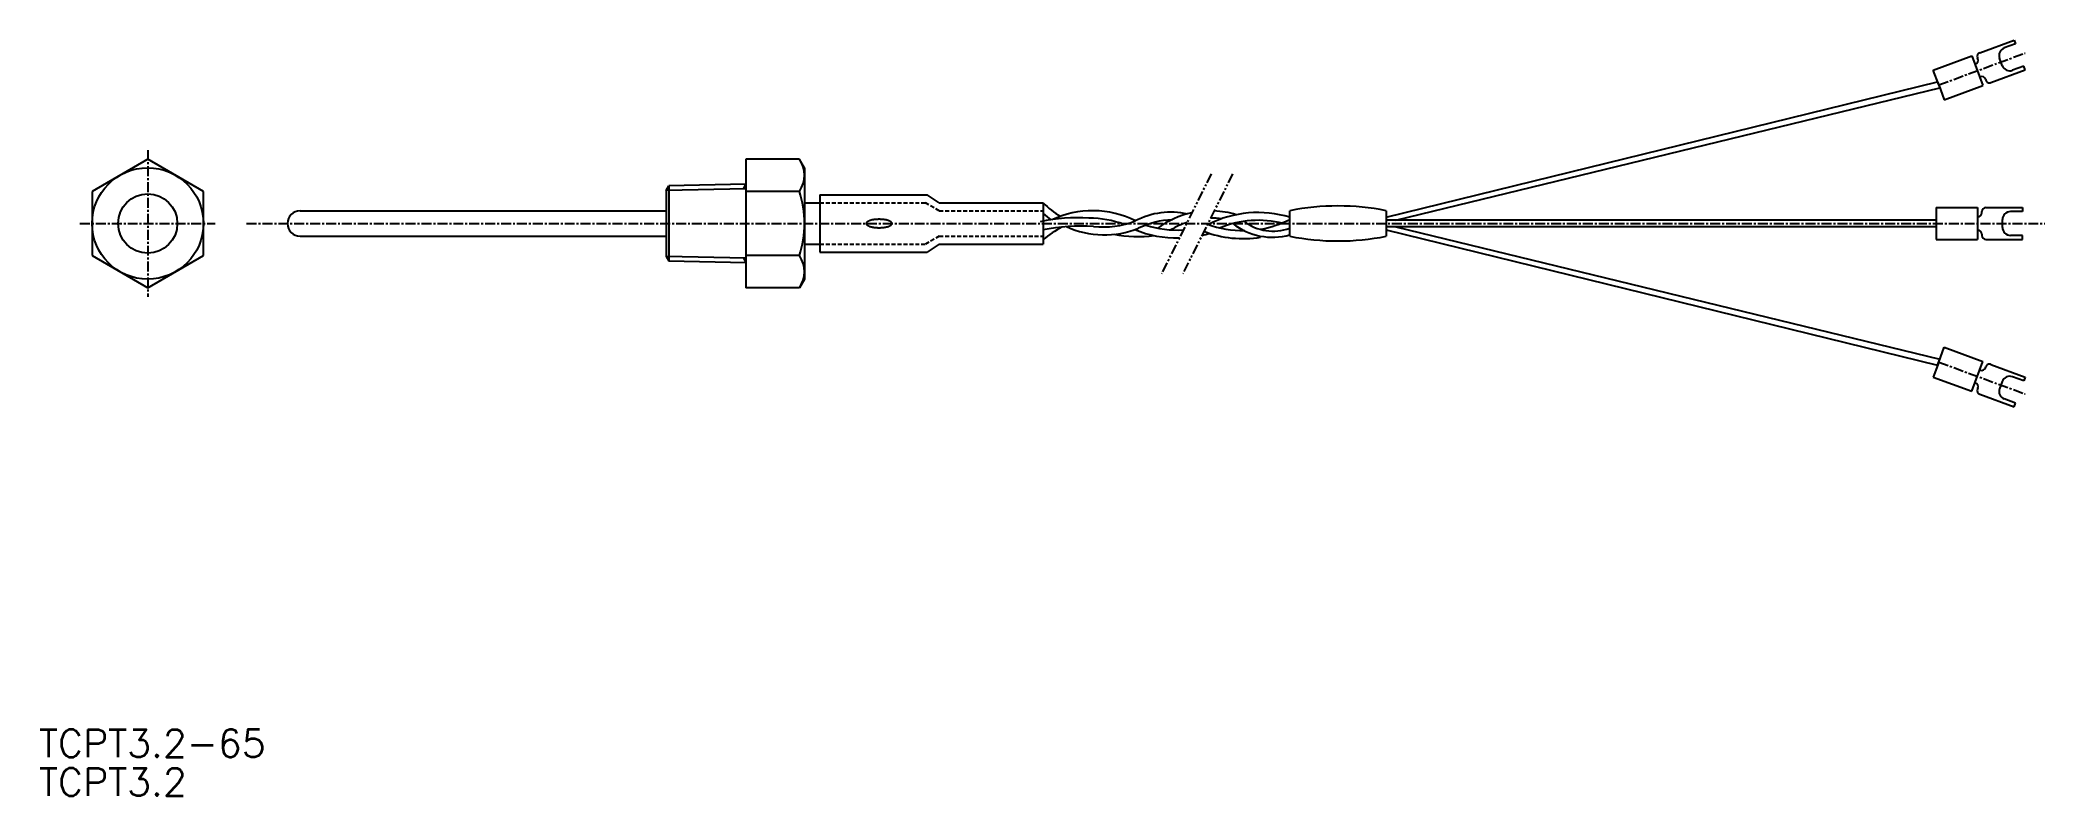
# Model space of a CAD drawing. Extents: x 80 to 332, y 543 to 638.
import ezdxf

# ---------------------------------------------------------------- set-up
doc = ezdxf.new("R2010")
doc.units = 0
for name, pattern in [('CENTER', [2, 1.25, -0.25, 0.25, -0.25]), ('DASHED', [0.75, 0.5, -0.25]), ('PHANTOM', [2.5, 1.25, -0.25, 0.25, -0.25, 0.25, -0.25])]:
    doc.linetypes.add(name, pattern=pattern)
doc.layers.get('0').update_dxf_attribs({"linetype": 'CONTINUOUS'})
doc.layers.add('CENTER', color=1, linetype='CENTER')
doc.styles.get("Standard").update_dxf_attribs({"font": 'txt.shx', "bigfont": 'bigfont.shx'})

msp = doc.modelspace()

# ---------------------------------------------------------------- linework, layer by layer
at = {"color": 7, "linetype": 'CONTINUOUS'}
for p, q in [((317.52, 633.83), (322.38, 635.63)), ((322.38, 635.63), (323.77, 631.88)), ((323.14, 635.23), (323.09, 635.36)), ((323.39, 636), (327.7, 637.6)), ((326.2, 634.39), (325.86, 635.31)), ((327.87, 637.12), (326.45, 636.6)), ((327.7, 637.6), (327.87, 637.12)), ((318.22, 631.96), (317.52, 633.83)), ((322.78, 634.56), (322.84, 634.59)), ((323.37, 632.95), (323.44, 632.97)), ((324.09, 632.68), (324.13, 632.55)), ((324.78, 632.25), (329.08, 633.84)), ((328.91, 634.32), (327.49, 633.8)), ((329.08, 633.84), (328.91, 634.32)), ((248.75, 615.33), (318.08, 632.33)), ((249.97, 614.93), (318.36, 631.58)), ((318.08, 632.33), (318.36, 631.58)), ((318.22, 631.96), (318.91, 630.08)), ((318.91, 630.08), (323.77, 631.88)), ((93.06, 622.61), (86.06, 618.57)), ((100.06, 618.57), (93.06, 622.61)), ((175, 622.61), (168.25, 622.61)), ((168.25, 622.61), (168.25, 606.44)), ((175.62, 621.53), (175, 622.61)), ((175.62, 621.53), (175.62, 607.53)), ((86.06, 618.57), (86.06, 610.49)), ((100.06, 610.49), (100.06, 618.57)), ((158.25, 618.69), (158.56, 619.28)), ((158.25, 618.69), (158.25, 610.37)), ((168.25, 619.48), (158.56, 619.28)), ((158.56, 619.28), (158.56, 609.78)), ((175, 618.57), (168.25, 618.57)), ((205.62, 617.13), (205.62, 611.93)), ((236.63, 612.93), (236.63, 616.13)), ((248.74, 616.13), (248.74, 612.93)), ((317.9, 616.53), (323.08, 616.53)), ((317.9, 616.53), (317.9, 612.53)), ((323.08, 616.53), (323.08, 612.53)), ((323.08, 615.39), (323.15, 615.39)), ((323.65, 615.89), (323.65, 616.03)), ((324.15, 616.53), (328.74, 616.53)), ((326.23, 614.04), (326.23, 615.02)), ((328.74, 616.02), (327.23, 616.02)), ((328.74, 616.53), (328.74, 616.02)), ((317.9, 614.93), (248.75, 614.93)), ((317.9, 614.13), (248.75, 614.13)), ((248.75, 613.73), (318.08, 596.73)), ((249.97, 614.13), (318.36, 597.48)), ((317.9, 612.53), (323.08, 612.53)), ((323.08, 613.67), (323.15, 613.67)), ((323.65, 613.17), (323.65, 613.03)), ((324.15, 612.53), (328.74, 612.53)), ((328.74, 613.04), (327.23, 613.04)), ((328.74, 612.53), (328.74, 613.04)), ((86.06, 610.49), (93.06, 606.45)), ((93.06, 606.45), (100.06, 610.49)), ((158.25, 610.37), (158.56, 609.78)), ((175, 610.49), (168.25, 610.49)), ((87.81, 609.48), (87.81, 609.48)), ((89.56, 608.47), (89.56, 608.47)), ((168.25, 609.58), (158.56, 609.78)), ((175.62, 607.53), (175, 606.44)), ((175, 606.44), (168.25, 606.44)), ((318.08, 596.73), (318.36, 597.48)), ((318.22, 597.1), (318.91, 598.98)), ((318.91, 598.98), (323.77, 597.18)), ((318.22, 597.1), (317.52, 595.22)), ((317.52, 595.22), (322.38, 593.43)), ((322.38, 593.43), (323.77, 597.18)), ((323.37, 596.11), (323.44, 596.09)), ((324.09, 596.38), (324.13, 596.51)), ((324.78, 596.81), (329.08, 595.22)), ((328.91, 594.74), (327.49, 595.26)), ((329.08, 595.22), (328.91, 594.74)), ((322.78, 594.49), (322.84, 594.47)), ((323.14, 593.83), (323.09, 593.7)), ((323.39, 593.06), (327.7, 591.46)), ((326.2, 594.67), (325.86, 593.75)), ((327.87, 591.94), (326.45, 592.46)), ((327.7, 591.46), (327.87, 591.94))]:
    msp.add_line(p, q, dxfattribs=at)
at = {"color": 3, "linetype": 'PHANTOM'}
for p, q in [((226.76, 620.78), (220.51, 608.21)), ((229.45, 620.78), (223.19, 608.21))]:
    msp.add_line(p, q, dxfattribs=at)
at = {"color": 3, "linetype": 'CONTINUOUS'}
for p, q in [((168.25, 618.9), (158.25, 618.69)), ((167.94, 618.89), (168.25, 619.48)), ((168.25, 610.16), (158.25, 610.37)), ((167.94, 610.17), (168.25, 609.58))]:
    msp.add_line(p, q, dxfattribs=at)
at = {"linetype": 'CONTINUOUS'}
for p, q in [((177.56, 618.13), (191.03, 618.13)), ((177.56, 618.13), (177.56, 610.93)), ((192.56, 617.13), (191.03, 618.13)), ((112.22, 616.13), (158.25, 616.13)), ((158.25, 616.13), (158.25, 612.93)), ((158.25, 616.13), (158.25, 612.93)), ((175.62, 617.13), (177.56, 617.13)), ((192.56, 617.13), (205.62, 617.13)), ((112.22, 612.93), (158.25, 612.93)), ((175.62, 611.93), (177.56, 611.93)), ((177.56, 610.93), (191.03, 610.93)), ((192.56, 611.93), (191.03, 610.93)), ((192.56, 611.93), (205.62, 611.93))]:
    msp.add_line(p, q, dxfattribs=at)
at = {"color": 3, "linetype": 'DASHED'}
for p, q in [((177.56, 617.13), (190.78, 617.13)), ((192.56, 616.13), (190.78, 617.13)), ((192.56, 616.13), (205.62, 616.13)), ((192.56, 612.93), (190.78, 611.93)), ((192.56, 612.93), (205.62, 612.93)), ((177.56, 611.93), (190.78, 611.93))]:
    msp.add_line(p, q, dxfattribs=at)
at = {"linetype": 'CONTINUOUS'}
msp.add_polyline3d([(183.38, 614.53, 0), (183.38, 614.5, 0), (183.39, 614.48, 0), (183.4, 614.45, 0), (183.41, 614.43, 0), (183.43, 614.4, 0), (183.45, 614.38, 0), (183.47, 614.35, 0), (183.5, 614.33, 0), (183.53, 614.3, 0), (183.57, 614.28, 0), (183.61, 614.26, 0), (183.65, 614.24, 0), (183.7, 614.22, 0), (183.75, 614.2, 0), (183.8, 614.17, 0), (183.85, 614.16, 0), (183.91, 614.14, 0), (183.97, 614.12, 0), (184.04, 614.11, 0), (184.1, 614.09, 0), (184.17, 614.08, 0), (184.24, 614.06, 0), (184.31, 614.05, 0), (184.38, 614.04, 0), (184.46, 614.03, 0), (184.53, 614.02, 0), (184.61, 614.02, 0), (184.69, 614.01, 0), (184.77, 614.01, 0), (184.84, 614, 0), (184.93, 614, 0), (185, 614, 0), (185.08, 614, 0), (185.16, 614, 0), (185.24, 614.01, 0), (185.32, 614.01, 0), (185.4, 614.02, 0), (185.48, 614.02, 0), (185.55, 614.03, 0), (185.63, 614.04, 0), (185.7, 614.05, 0), (185.77, 614.06, 0), (185.84, 614.08, 0), (185.91, 614.09, 0), (185.97, 614.11, 0), (186.04, 614.12, 0), (186.1, 614.14, 0), (186.15, 614.16, 0), (186.21, 614.17, 0), (186.26, 614.2, 0), (186.31, 614.22, 0), (186.36, 614.24, 0), (186.4, 614.26, 0), (186.44, 614.28, 0), (186.47, 614.3, 0), (186.51, 614.33, 0), (186.54, 614.35, 0), (186.56, 614.38, 0), (186.58, 614.4, 0), (186.6, 614.43, 0), (186.61, 614.45, 0), (186.62, 614.48, 0), (186.63, 614.5, 0), (186.63, 614.53, 0), (186.63, 614.55, 0), (186.62, 614.58, 0), (186.61, 614.61, 0), (186.6, 614.63, 0), (186.58, 614.66, 0), (186.56, 614.68, 0), (186.54, 614.71, 0), (186.51, 614.73, 0), (186.47, 614.75, 0), (186.44, 614.78, 0), (186.4, 614.8, 0), (186.36, 614.82, 0), (186.31, 614.84, 0), (186.26, 614.86, 0), (186.21, 614.88, 0), (186.15, 614.9, 0), (186.1, 614.92, 0), (186.04, 614.94, 0), (185.97, 614.95, 0), (185.91, 614.97, 0), (185.84, 614.98, 0), (185.77, 615, 0), (185.7, 615.01, 0), (185.63, 615.02, 0), (185.55, 615.03, 0), (185.48, 615.03, 0), (185.4, 615.04, 0), (185.32, 615.05, 0), (185.24, 615.05, 0), (185.16, 615.05, 0), (185.08, 615.06, 0), (185, 615.06, 0), (184.93, 615.06, 0), (184.84, 615.05, 0), (184.77, 615.05, 0), (184.69, 615.05, 0), (184.61, 615.04, 0), (184.53, 615.03, 0), (184.46, 615.03, 0), (184.38, 615.02, 0), (184.31, 615.01, 0), (184.24, 615, 0), (184.17, 614.98, 0), (184.1, 614.97, 0), (184.04, 614.95, 0), (183.97, 614.94, 0), (183.91, 614.92, 0), (183.85, 614.9, 0), (183.8, 614.88, 0), (183.75, 614.86, 0), (183.7, 614.84, 0), (183.65, 614.82, 0), (183.61, 614.8, 0), (183.57, 614.78, 0), (183.53, 614.75, 0), (183.5, 614.73, 0), (183.47, 614.71, 0), (183.45, 614.68, 0), (183.43, 614.66, 0), (183.41, 614.63, 0), (183.4, 614.61, 0), (183.39, 614.58, 0), (183.38, 614.55, 0), (183.38, 614.53, 0)], dxfattribs=at)
at = {"color": 7, "linetype": 'CONTINUOUS'}
for radius in [7, 3.72]:
    msp.add_circle((93.06, 614.53), radius, dxfattribs=at)
for centre, radius, start, end in [((322.67, 635.06), 0.5, 290.2916, 20.2916), ((323.56, 635.53), 0.5, 110.2916, 200.2916), ((326.8, 635.66), 1, 110.2916, 200.2916), ((323.62, 632.5), 0.5, 20.2916, 110.2916), ((327.14, 634.73), 1, 200.2916, 290.2916), ((324.6, 632.72), 0.5, 200.2916, 290.2916), ((172.04, 620.59), 3.58, 325.6158, 34.3842), ((162.24, 614.53), 13.38, 342.412, 17.588), ((242.69, 585.63), 31.1, 78.7719, 101.2281), ((323.15, 615.89), 0.5, 270, 0), ((324.15, 616.03), 0.5, 90, 180), ((327.23, 615.02), 1, 90, 180), ((242.69, 643.43), 31.1, 258.7719, 281.2281), ((323.15, 613.17), 0.5, 0, 90), ((324.15, 613.03), 0.5, 180, 270), ((327.23, 614.04), 1, 180, 270), ((172.04, 608.47), 3.58, 325.6158, 34.3842), ((323.62, 596.56), 0.5, 249.7084, 339.7084), ((324.6, 596.34), 0.5, 69.7084, 159.7084), ((327.14, 594.32), 1, 69.7084, 159.7084), ((322.67, 594), 0.5, 339.7084, 69.7084), ((323.56, 593.53), 0.5, 159.7084, 249.7084), ((326.8, 593.4), 1, 159.7084, 249.7084)]:
    msp.add_arc(centre, radius, start, end, dxfattribs=at)
at = {"linetype": 'CONTINUOUS'}
for centre, radius, start, end in [((112.22, 614.53), 1.6, 90, 270), ((209.95, 593), 22.24, 86.2912, 102.1447), ((213.36, 624.82), 10.91, 224.8204, 239.3807), ((214.12, 625.66), 13.04, 229.3284, 234.9146), ((211.87, 604.05), 12.08, 63.621, 115.3195), ((211.38, 602.26), 12.94, 69.93, 89.9392), ((221.66, 606.31), 9.64, 77.2875, 117.5469), ((222.37, 603.93), 11.08, 92.5956, 115.3195), ((226.66, 604.95), 11.17, 102.1023, 126.3524), ((232.64, 602.23), 13.68, 73.0265, 117.1), ((226.95, 605.04), 10.16, 83.5162, 91.5913), ((226.66, 604.95), 11.17, 73.1338, 87.64), ((230.79, 626.41), 12.78, 280.0592, 297.1706), ((210.52, 589.61), 24.6, 86.6722, 101.4857), ((218.86, 594.98), 21.98, 119.6821, 127.0245), ((213.31, 624.55), 11.45, 245.435, 292.1577), ((213.26, 624.8), 10.71, 262.9854, 291.6242), ((217.51, 629.07), 16.18, 259.3243, 277.3365), ((222.54, 627.22), 14.51, 248.127, 270.8309), ((222.54, 627.22), 13.51, 252.7168, 273.0425), ((226.95, 605.04), 10.16, 108.4966, 121.155), ((222.54, 627.22), 14.51, 282.1471, 286.2224), ((230.79, 626.41), 13.78, 248.9615, 279.0852), ((230.79, 626.41), 12.78, 249.388, 270.8041), ((232.65, 602.55), 12.38, 75.2881, 112.7492), ((234.43, 620.77), 7.97, 231.6254, 286.0542), ((234.56, 619.68), 6.11, 232.8538, 289.8495)]:
    msp.add_arc(centre, radius, start, end, dxfattribs=at)
at = {"layer": 'CENTER', "color": 1, "linetype": 'CENTER'}
for p, q in [((318.22, 631.96), (329.07, 635.97)), ((93.06, 623.74), (93.06, 605.32)), ((84.54, 614.53), (101.54, 614.53)), ((105.48, 614.53), (331.56, 614.53)), ((318.22, 597.1), (329.07, 593.09))]:
    msp.add_line(p, q, dxfattribs=at)

# ---------------------------------------------------------------- texts
at = {"color": 7, "linetype": 'CONTINUOUS'}
for s, p in [('TCPT3.2-65', (79.38, 547.41)), ('TCPT3.2', (79.38, 542.54))]:
    msp.add_text(s, height=3.5, dxfattribs=at).set_placement(p)

doc.saveas('drawing.dxf')
